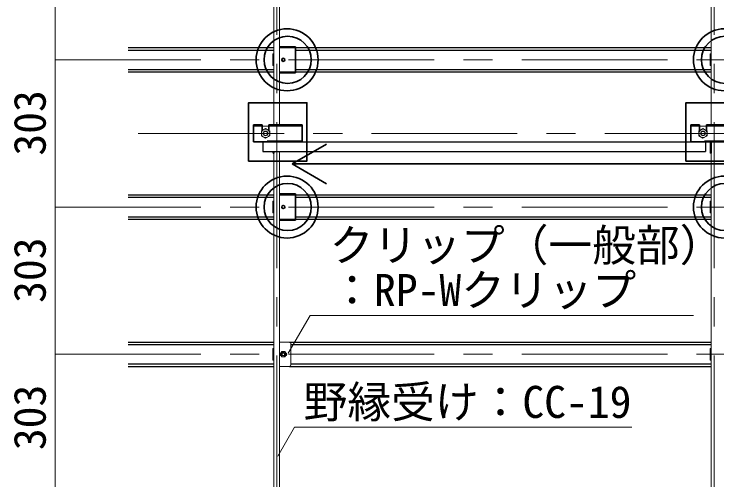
# Model space of a CAD drawing. Units: millimetres on the paper, enlarged 40 times, with parts at other scales. Extents: x -7800 to 7800, y -5578 to 5491.
# Drawn here: x 4136 to 5100, y 863 to 1502 of the extents above; entities that cross this region are included whole.
import ezdxf
from ezdxf.enums import TextEntityAlignment as Align

# ---------------------------------------------------------------- set-up
doc = ezdxf.new("R2010")
doc.units = ezdxf.units.MM
doc.header["$LTSCALE"] = 40
doc.linetypes.add('CHAIN1', pattern=[8, 5, -1, 1, -1])
doc.linetypes.add('DASHED1', pattern=[1.8, 1.2, -0.6])
for name, color, linetype, lineweight in [('5-0_中心線', 4, 'CHAIN1', 9), ('5-1_吊りボルト', 7, 'Continuous', 18), ('5-2_野縁受け', 3, 'Continuous', 18), ('5-3_野縁', 2, 'Continuous', 25), ('5-4_斜め部材', 6, 'Continuous', 35), ('5-5_寸法', 7, 'Continuous', 9), ('5-6_文字', 7, 'Continuous', 18), ('5-7_金具', 6, 'Continuous', 35), ('5-A_クリップ', 7, 'Continuous', 18), ('5-B_ビス', 7, 'Continuous', 18)]:
    doc.layers.add(name, color=color, linetype=linetype, lineweight=lineweight)
doc.styles.add('ＭＳ ゴシック', font='')
doc.styles.get('ＭＳ ゴシック').set_extended_font_data('MS Gothic')

msp = doc.modelspace()

# ---------------------------------------------------------------- linework, layer by layer
at = {"layer": '5-0_中心線'}
for p, q in [((4495.84, 513.54), (4495.84, 2262.87)), ((5095.84, 513.54), (5095.84, 2262.87)), ((4191.84, 1439.21), (5885.84, 1439.21)), ((4305.84, 1338.21), (5999.84, 1338.21)), ((4191.84, 1237.21), (5885.84, 1237.21)), ((4191.84, 1035.21), (5885.84, 1035.21))]:
    msp.add_line(p, q, dxfattribs=at)
at = {"layer": '5-1_吊りボルト'}
for p, q in [((4474.84, 1341.48), (4480.51, 1344.75)), ((4474.84, 1334.94), (4474.84, 1341.48)), ((4485.17, 1348.21), (4475.84, 1348.21)), ((4480.51, 1344.75), (4486.17, 1341.48)), ((5074.84, 1341.48), (5080.51, 1344.75)), ((5074.84, 1334.94), (5074.84, 1341.48)), ((5085.17, 1348.21), (5075.84, 1348.21)), ((5080.51, 1344.75), (5086.17, 1341.48))]:
    msp.add_line(p, q, dxfattribs=at)
for points in [[(4474.84, 1334.94), (4480.51, 1331.66), (4486.17, 1334.94), (4486.17, 1341.48)], [(5074.84, 1334.94), (5080.51, 1331.66), (5086.17, 1334.94), (5086.17, 1341.48)]]:
    msp.add_lwpolyline(points, dxfattribs=at)
for centre, radius in [((4480.51, 1338.21), 5.67), ((4480.51, 1338.21), 3.18), ((5080.51, 1338.21), 5.67), ((5080.51, 1338.21), 3.18)]:
    msp.add_circle(centre, radius, dxfattribs=at)
at = {"layer": '5-1_吊りボルト', "linetype": 'DASHED1'}
for centre in [(4480.51, 1338.21), (5080.51, 1338.21)]:
    msp.add_circle(centre, 2.84, dxfattribs=at)
at = {"layer": '5-2_野縁受け'}
for p, q in [((4491.84, 1928.21), (4491.84, 1349.87)), ((4499.84, 1928.21), (4499.84, 1349.87)), ((5091.84, 1928.21), (5091.84, 1349.87)), ((5091.84, 1326.54), (5091.84, 748.21)), ((4491.84, 1313.21), (4491.84, 748.21)), ((4499.84, 1313.21), (4499.84, 748.21))]:
    msp.add_line(p, q, dxfattribs=at)
at = {"layer": '5-3_野縁'}
for p, q in [((4291.84, 1455.87), (4491.84, 1455.87)), ((4291.84, 1452.54), (4491.84, 1452.54)), ((4521.68, 1455.87), (5091.84, 1455.87)), ((4521.68, 1452.54), (5091.84, 1452.54)), ((4291.84, 1425.87), (4491.84, 1425.87)), ((4291.84, 1422.54), (4491.84, 1422.54)), ((4521.68, 1425.87), (5091.84, 1425.87)), ((4521.68, 1422.54), (5091.84, 1422.54)), ((4291.84, 1253.87), (4491.84, 1253.87)), ((4521.68, 1253.87), (5091.84, 1253.87)), ((4291.84, 1250.54), (4491.84, 1250.54)), ((4521.68, 1250.54), (5091.84, 1250.54)), ((4291.84, 1223.87), (4491.84, 1223.87)), ((4291.84, 1220.54), (4491.84, 1220.54)), ((4521.68, 1223.87), (5091.84, 1223.87)), ((4521.68, 1220.54), (5091.84, 1220.54)), ((4291.84, 1051.87), (4491.84, 1051.87)), ((4513.17, 1051.87), (5091.84, 1051.87)), ((4291.84, 1048.54), (4491.84, 1048.54)), ((4515.17, 1048.54), (5091.84, 1048.54)), ((4291.84, 1021.87), (4491.84, 1021.87)), ((4291.84, 1018.54), (4491.84, 1018.54)), ((4513.17, 1018.54), (5091.84, 1018.54)), ((4515.17, 1021.87), (5091.84, 1021.87))]:
    msp.add_line(p, q, dxfattribs=at)
at = {"layer": '5-4_斜め部材', "color": 2, "lineweight": 25}
for p, q in [((4476.84, 1326.54), (4476.84, 1313.21)), ((4476.84, 1326.54), (5084.17, 1326.54)), ((5084.17, 1326.54), (5084.17, 1313.21)), ((4476.84, 1313.21), (5084.17, 1313.21))]:
    msp.add_line(p, q, dxfattribs=at)
at = {"layer": '5-4_斜め部材'}
for q in [(4564.28, 1323.53), (4564.12, 1269.27), (5698.79, 1296.35)]:
    msp.add_line((4517.21, 1296.35), q, dxfattribs=at)
at = {"layer": '5-5_寸法', "color": 4}
for p, q in [((4191.84, 1439.21), (4191.84, 1641.21)), ((4191.84, 1237.21), (4191.84, 1439.21)), ((4191.84, 1035.21), (4191.84, 1237.21)), ((4191.84, 833.21), (4191.84, 1035.21))]:
    msp.add_line(p, q, dxfattribs=at)
at = {"layer": '5-6_文字'}
for p, q in [((4541.6, 1088.48), (4511.68, 1036.66)), ((4541.6, 1088.48), (5067.49, 1088.48)), ((4520.02, 934.99), (4497.15, 895.37)), ((4520.02, 934.99), (4982.77, 934.99))]:
    msp.add_line(p, q, dxfattribs=at)
at = {"layer": '5-7_金具'}
for p, q in [((4499.84, 1457.21), (4521.68, 1457.21)), ((4521.68, 1421.21), (4521.68, 1457.21)), ((4499.84, 1421.21), (4521.68, 1421.21)), ((4463.84, 1349.87), (4475.84, 1349.87)), ((4463.84, 1349.87), (4463.84, 1326.54)), ((4475.84, 1342.29), (4475.84, 1349.87)), ((4485.17, 1341.83), (4485.17, 1349.87)), ((4530.51, 1349.87), (4485.17, 1349.87)), ((4530.51, 1349.87), (4530.51, 1326.54)), ((5063.84, 1349.87), (5075.84, 1349.87)), ((5063.84, 1349.87), (5063.84, 1326.54)), ((5075.84, 1342.29), (5075.84, 1349.87)), ((5085.17, 1341.83), (5085.17, 1349.87)), ((5130.51, 1349.87), (5085.17, 1349.87)), ((4530.51, 1326.54), (4463.84, 1326.54)), ((5130.51, 1326.54), (5063.84, 1326.54)), ((5090.77, 1311.21), (5090.77, 1326.54)), ((5091.84, 1311.21), (5091.84, 1326.54)), ((4490.77, 1311.21), (4490.77, 1313.21)), ((4491.84, 1311.21), (4491.84, 1313.21)), ((4491.84, 1311.21), (4490.77, 1311.21)), ((5091.84, 1311.21), (5090.77, 1311.21)), ((5057.17, 1300.35), (5137.17, 1300.35)), ((4499.84, 1255.21), (4521.68, 1255.21)), ((4521.68, 1219.21), (4521.68, 1255.21)), ((4499.84, 1219.21), (4521.68, 1219.21))]:
    msp.add_line(p, q, dxfattribs=at)
at = {"layer": '5-7_金具', "linetype": 'DASHED1'}
for p, q in [((4499.84, 1456.14), (4521.68, 1456.14)), ((4499.84, 1422.27), (4521.68, 1422.27)), ((4463.84, 1348.81), (4475.84, 1348.81)), ((4530.51, 1348.81), (4485.17, 1348.81)), ((5063.84, 1348.81), (5075.84, 1348.81)), ((5130.51, 1348.81), (5085.17, 1348.81)), ((4530.51, 1327.61), (4463.84, 1327.61)), ((5130.51, 1327.61), (5063.84, 1327.61)), ((4499.84, 1254.14), (4521.68, 1254.14)), ((4499.84, 1220.27), (4521.68, 1220.27))]:
    msp.add_line(p, q, dxfattribs=at)
at = {"layer": '5-7_金具'}
msp.add_lwpolyline([(4457.17, 1300.35), (4537.17, 1300.35), (4537.17, 1380.35), (4457.17, 1380.35)], close=True, dxfattribs=at)
msp.add_lwpolyline([(5137.17, 1380.35), (5057.17, 1380.35), (5057.17, 1300.35)], dxfattribs=at)
for centre, radius in [((4510.03, 1439.2), 42.53), ((5110.03, 1439.2), 42.53), ((4510.76, 1439.21), 32.35), ((5110.76, 1439.21), 32.35), ((4504.84, 1439.21), 2.17), ((4510.03, 1237.2), 42.53), ((5110.03, 1237.2), 42.53), ((4510.76, 1237.21), 32.35), ((5110.76, 1237.21), 32.35), ((4504.84, 1237.21), 2.17)]:
    msp.add_circle(centre, radius, dxfattribs=at)
at = {"layer": '5-A_クリップ'}
for p, q in [((4490.31, 1447.21), (4491.84, 1447.21)), ((4490.31, 1431.21), (4490.31, 1447.21)), ((5090.31, 1447.21), (5091.84, 1447.21)), ((5090.31, 1431.21), (5090.31, 1447.21)), ((4491.84, 1431.21), (4490.31, 1431.21)), ((5091.84, 1431.21), (5090.31, 1431.21)), ((4490.31, 1245.21), (4491.84, 1245.21)), ((4490.31, 1229.21), (4490.31, 1245.21)), ((5090.31, 1245.21), (5091.84, 1245.21)), ((5090.31, 1229.21), (5090.31, 1245.21)), ((4491.84, 1229.21), (4490.31, 1229.21)), ((5091.84, 1229.21), (5090.31, 1229.21)), ((4513.17, 1051.87), (4499.84, 1051.87)), ((4490.31, 1043.21), (4491.84, 1043.21)), ((4490.31, 1027.21), (4490.31, 1043.21)), ((4515.17, 1020.54), (4515.17, 1049.87)), ((4515.17, 1049.02), (4515.17, 1021.39)), ((5090.31, 1043.21), (5091.84, 1043.21)), ((5090.31, 1027.21), (5090.31, 1043.21)), ((4491.84, 1027.21), (4490.31, 1027.21)), ((5091.84, 1027.21), (5090.31, 1027.21)), ((4499.84, 1018.54), (4513.17, 1018.54))]:
    msp.add_line(p, q, dxfattribs=at)
for centre, radius, start, end in [((4513.17, 1049.87), 2, 0, 90), ((4502.01, 1035.21), 2.17, 94.04304, 265.95748), ((4507.67, 1035.21), 2.17, 274.042, 85.95748), ((4513.17, 1020.54), 2, 270, 0)]:
    msp.add_arc(centre, radius, start, end, dxfattribs=at)
at = {"layer": '5-B_ビス'}
for p, q in [((4500.61, 1035.21), (4502.72, 1038.87)), ((4502.72, 1031.54), (4500.61, 1035.21)), ((4502.72, 1038.87), (4506.96, 1038.87)), ((4506.96, 1038.87), (4509.07, 1035.21)), ((4509.07, 1035.21), (4506.96, 1031.54)), ((4506.96, 1031.54), (4502.72, 1031.54))]:
    msp.add_line(p, q, dxfattribs=at)
for radius in [3.49, 2.33]:
    msp.add_circle((4504.84, 1035.21), radius, dxfattribs=at)
at = {"layer": '5-B_ビス', "linetype": 'DASHED1'}
msp.add_circle((4504.84, 1035.21), 1.83, dxfattribs=at)

# ---------------------------------------------------------------- texts
at = {"layer": '5-5_寸法', "style": 'ＭＳ ゴシック'}
for p in [(4192.17, 1307.71), (4192.17, 1105.71), (4192.17, 903.71)]:
    msp.add_text('303', height=43.99, rotation=90, dxfattribs=at).set_placement(p, align=Align.BOTTOM_LEFT)
at = {"layer": '5-6_文字', "style": 'ＭＳ ゴシック'}
for s, p in [('クリップ（一般部）', (4568.54, 1149.76)), ('：RP-Wクリップ', (4569.21, 1088.15)), ('野縁受け：CC-19', (4532.77, 934.66))]:
    msp.add_text(s, height=43.99, dxfattribs=at).set_placement(p, align=Align.BOTTOM_LEFT)

doc.saveas('drawing.dxf')
